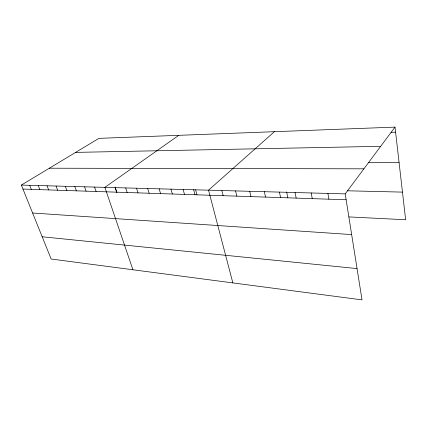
<?xml version="1.0" encoding="UTF-8"?>
<svg xmlns="http://www.w3.org/2000/svg" width="427" height="427" viewBox="0 0 427 427"><rect width="100%" height="100%" fill="white"/><g stroke="black" fill="none" stroke-linecap="round" stroke-linejoin="round"><path stroke-width="0.64" d="M345.203 193.895L395.012 127.113L98.931 138.359L21.35 185.088L51.149 259.018L362.021 299.887L345.203 193.895L21.35 185.088M274.417 131.692L208.541 190.18L232.854 282.909M178.774 135.327L104.877 187.357L132.92 269.768M391.063 132.311L395.594 132.162M75.648 152.386L380.692 146.317M368.266 162.49L399.058 162.361M49.383 168.206L363.9 168.825M347.375 190.789L402.474 192.113M22.957 189.07L346.132 199.756M348.955 216.916L405.65 219.756L395.012 127.113M32.601 213.009L351.661 234.588M42.182 236.771L357.052 268.588M29.709 185.313L31.304 189.348M38.275 185.548L39.866 189.631M47.061 185.788L48.646 189.919M56.07 186.033L57.65 190.218M65.32 186.284L66.89 190.522M74.816 186.54L76.374 190.837M84.567 186.807L86.115 191.157M94.58 187.079L96.118 191.488M115.114 187.042L116.955 192.577M115.141 187.64L116.646 192.166M125.687 187.923L127.182 192.518M136.533 188.222L138.006 192.876M147.683 188.526L149.135 193.244M159.154 188.835L160.589 193.623M170.96 189.156L172.369 194.013M183.119 189.487L184.501 194.413M193.618 189.631L195.016 194.728M195.635 189.828L196.996 194.824M221.843 190.538L223.14 195.689M235.565 190.912L236.83 196.142M249.726 191.301L250.953 196.607M264.345 191.696L265.53 197.093M279.45 192.107L280.592 197.589M286.645 191.915L287.83 197.765M295.057 192.534L296.157 198.101M311.203 192.972L312.249 198.635M327.909 193.426L328.897 199.185"/></g></svg>
